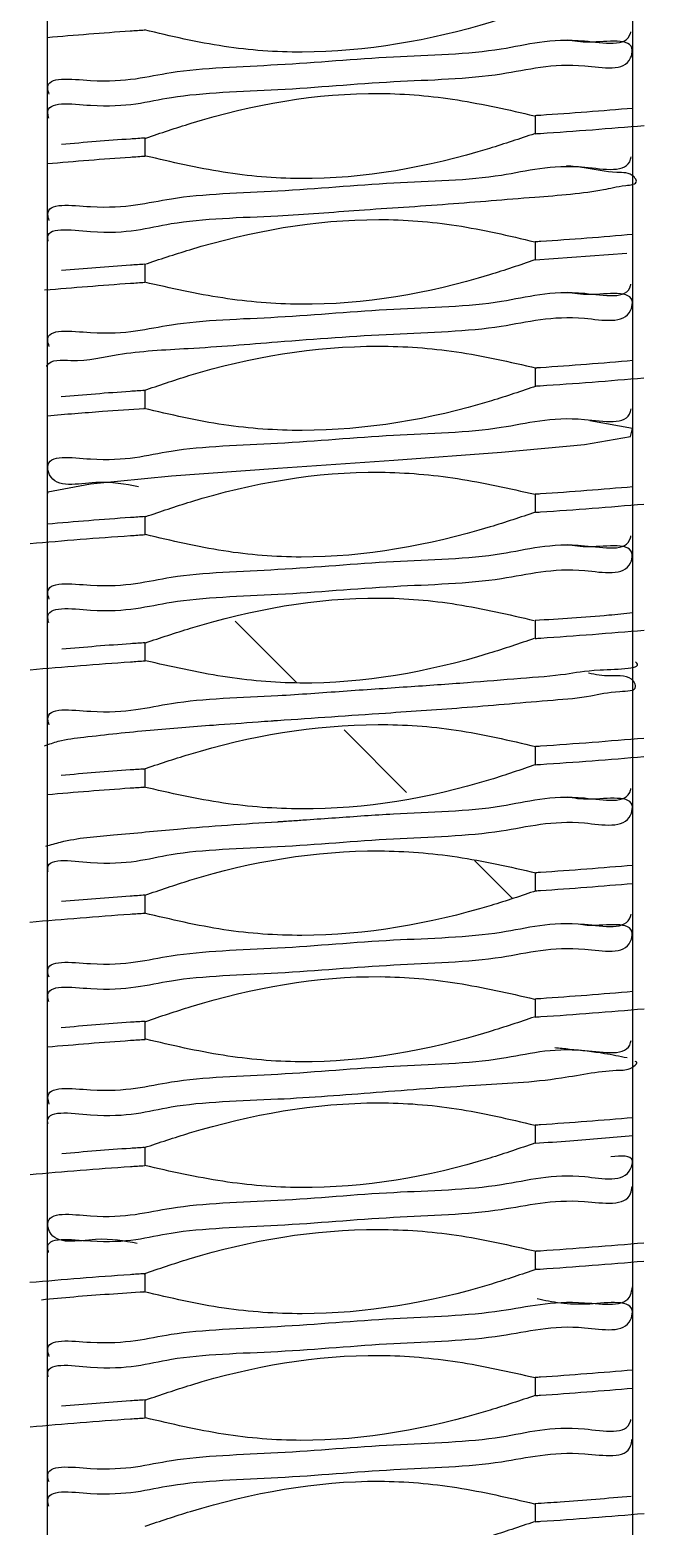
# Model space of a CAD drawing. Header units: millimetres. Extents: x 2 to 1187, y 2 to 839.
# Drawn here: x 609.806 to 611.025, y 460.467 to 463.431 of the extents above; entities that cross this region are included whole.
import ezdxf

# ---------------------------------------------------------------- set-up
doc = ezdxf.new("R2010")
doc.units = ezdxf.units.MM

# ---------------------------------------------------------------- blocks, each defined once
blk = doc.blocks.new('SW_HATCH_3')
at = {"color": 0, "linetype": 'Continuous', "lineweight": 18}
for p, q in [((2.7458, -76.3166), (2.6235, -76.1942)), ((2.9633, -76.534), (2.8392, -76.4099)), ((3.1731, -76.7438), (3.0978, -76.6685))]:
    blk.add_line(p, q, dxfattribs=at)

msp = doc.modelspace()

# ---------------------------------------------------------------- linework, layer by layer
at = {"color": 7, "linetype": 'Continuous', "lineweight": 25}
for p, q in [((609.84, 469.4434), (609.84, 460.4434)), ((611.0008, 460.4434), (611.0008, 469.4434)), ((610.8075, 463.2254), (610.8075, 463.2611)), ((610.0333, 463.2167), (610.0333, 463.181)), ((610.8075, 462.9754), (610.8075, 463.0111)), ((610.0333, 462.9669), (610.0333, 462.931)), ((610.807, 462.9754), (610.9887, 462.9886)), ((610.8075, 462.7254), (610.8075, 462.7612)), ((610.0333, 462.7167), (610.0333, 462.6811)), ((610.8075, 462.4754), (610.8075, 462.5111)), ((610.0333, 462.4667), (610.0333, 462.4311)), ((610.8075, 462.2255), (610.8075, 462.261)), ((610.0333, 462.2167), (610.0333, 462.181)), ((610.8075, 461.9752), (610.8075, 462.0112)), ((610.0333, 461.9667), (610.0333, 461.9311)), ((610.8075, 461.7254), (610.8075, 461.7611)), ((610.0333, 461.7167), (610.0333, 461.6811)), ((610.8075, 461.4754), (610.8075, 461.5111)), ((610.0333, 461.4667), (610.0333, 461.431)), ((610.8075, 461.2255), (610.8075, 461.2611)), ((610.0333, 461.2169), (610.0333, 461.181)), ((610.8075, 460.9754), (610.8075, 461.0111)), ((610.0333, 460.9667), (610.0333, 460.9311)), ((610.8075, 460.7254), (610.8075, 460.7611)), ((610.0333, 460.7167), (610.0333, 460.6811)), ((610.8075, 460.4755), (610.8075, 460.511))]:
    msp.add_line(p, q, dxfattribs=at)
at = {"color": 7, "linetype": 'Continuous', "lineweight": 25, "flags": 128}
msp.add_lwpolyline([(609.8418, 462.5134), (609.8412, 462.5161), (609.926, 462.5317), (610.086, 462.5473), (610.2969, 462.563), (610.5266, 462.5786), (610.7401, 462.5942), (610.905, 462.6098), (610.9961, 462.6255), (610.9997, 462.6411), (610.9151, 462.6567), (610.9151, 462.6567)], dxfattribs=at)
at = {"color": 7, "linetype": 'Continuous', "lineweight": 25}
for points, knots in [([(610.8094, 463.4755), (610.7797, 463.4655), (610.63, 463.4154), (610.4199, 463.3783), (610.1877, 463.3944), (610.0851, 463.4187), (610.0328, 463.431)], [0, 0, 0, 0, 0.11916, 0.599923, 0.796247, 1, 1, 1, 1]), ([(609.8433, 463.2563), (609.8424, 463.2597), (609.8335, 463.2925), (609.977, 463.2703), (610.091, 463.3062), (610.3077, 463.3107), (610.5184, 463.331), (610.7306, 463.3349), (610.8667, 463.3732), (610.9903, 463.3458), (611.0074, 463.4186), (610.9231, 463.4021), (610.8838, 463.4088), (610.8703, 463.4111)], [0, 0, 0, 0, 0.007626, 0.073079, 0.195117, 0.355619, 0.530332, 0.692795, 0.818424, 0.88852, 0.900655, 0.966054, 1, 1, 1, 1]), ([(609.8438, 463.3036), (609.8426, 463.3078), (609.8327, 463.3414), (609.9763, 463.3202), (610.0908, 463.3554), (610.3073, 463.3601), (610.5173, 463.3805), (610.7321, 463.3838), (610.8619, 463.4235), (610.9896, 463.3953), (610.9965, 463.4266), (610.9967, 463.4275)], [0, 0, 0, 0, 0.010354, 0.083546, 0.220199, 0.40004, 0.595862, 0.778029, 0.918971, 0.997716, 1, 1, 1, 1]), ([(609.84, 463.4163), (609.8948, 463.4209), (609.9591, 463.4263), (610.0236, 463.4305), (610.0332, 463.4311)], [0, 0, 0, 0, 0.851546, 1, 1, 1, 1]), ([(610.0356, 463.2168), (610.0653, 463.2269), (610.2148, 463.2775), (610.4247, 463.3159), (610.6544, 463.2956), (610.7549, 463.2726), (610.8055, 463.261)], [0, 0, 0, 0, 0.120161, 0.605315, 0.800882, 1, 1, 1, 1]), ([(611.0008, 463.2757), (610.9399, 463.2707), (610.8752, 463.2654), (610.8105, 463.2613), (610.8068, 463.261)], [0, 0, 0, 0, 0.942518, 1, 1, 1, 1]), ([(610.8069, 463.2254), (610.8105, 463.2256), (610.8825, 463.2302), (610.9545, 463.2361), (611.0227, 463.2417)], [0, 0, 0, 0, 0.051043, 1, 1, 1, 1]), ([(610.0342, 463.2168), (610.0244, 463.2161), (609.9691, 463.2126), (609.9139, 463.208), (609.8684, 463.2041)], [0, 0, 0, 0, 0.175606, 1, 1, 1, 1]), ([(610.8058, 463.2253), (610.7761, 463.2154), (610.6265, 463.1652), (610.4169, 463.126), (610.187, 463.1459), (610.0864, 463.1693), (610.0356, 463.1812)], [0, 0, 0, 0, 0.12011, 0.604797, 0.800402, 1, 1, 1, 1]), ([(609.8438, 463.0535), (609.8426, 463.0577), (609.8331, 463.0915), (609.9763, 463.0701), (610.0913, 463.1054), (610.3077, 463.1101), (610.5178, 463.1305), (610.7325, 463.134), (610.8623, 463.1731), (610.9906, 463.1456), (610.9969, 463.1778), (610.9972, 463.1794)], [0, 0, 0, 0, 0.010394, 0.083622, 0.220165, 0.39976, 0.595245, 0.777036, 0.917622, 0.996069, 1, 1, 1, 1]), ([(609.84, 463.1662), (609.895, 463.1709), (609.9597, 463.1763), (610.0244, 463.1805), (610.0342, 463.1811)], [0, 0, 0, 0, 0.849932, 1, 1, 1, 1]), ([(609.842, 463.0124), (609.8417, 463.0137), (609.8343, 463.0434), (609.9792, 463.019), (610.0897, 463.0567), (610.2831, 463.0603), (610.4622, 463.0748), (610.6342, 463.0855), (610.7915, 463.0991), (610.919, 463.1082), (610.9736, 463.1219), (611.013, 463.1257), (610.9974, 463.1494), (610.9573, 463.1467), (610.9144, 463.1579), (610.8808, 463.1607), (610.869, 463.1616)], [0, 0, 0, 0, 0.002765, 0.067869, 0.189374, 0.349204, 0.471169, 0.605064, 0.735217, 0.838849, 0.872431, 0.889766, 0.89727, 0.92391, 0.973347, 1, 1, 1, 1]), ([(610.0328, 462.9667), (610.0626, 462.9766), (610.2122, 463.0265), (610.422, 463.065), (610.6532, 463.0473), (610.7549, 463.0233), (610.8064, 463.0111)], [0, 0, 0, 0, 0.119606, 0.602023, 0.79824, 1, 1, 1, 1]), ([(611.0008, 463.0257), (610.9399, 463.0207), (610.8753, 463.0154), (610.8107, 463.0113), (610.8071, 463.0111)], [0, 0, 0, 0, 0.944044, 1, 1, 1, 1]), ([(610.0332, 462.9668), (610.0237, 462.9662), (609.9688, 462.9628), (609.9139, 462.9582), (609.8685, 462.9544)], [0, 0, 0, 0, 0.171613, 1, 1, 1, 1]), ([(610.8061, 462.9754), (610.7765, 462.9652), (610.627, 462.9139), (610.4165, 462.8774), (610.186, 462.8966), (610.0846, 462.9195), (610.0333, 462.9311)], [0, 0, 0, 0, 0.119754, 0.603537, 0.799192, 1, 1, 1, 1]), ([(609.8349, 462.9158), (609.8916, 462.9206), (609.9576, 462.9262), (610.0238, 462.9304), (610.0333, 462.931)], [0, 0, 0, 0, 0.8568, 1, 1, 1, 1]), ([(609.839, 462.7645), (609.8391, 462.7648), (609.847, 462.7796), (609.9088, 462.7716), (609.9921, 462.7939), (610.1334, 462.7999), (610.3138, 462.8145), (610.5189, 462.8303), (610.7297, 462.835), (610.8667, 462.8731), (610.9898, 462.8457), (611.0079, 462.9184), (610.9232, 462.9021), (610.8839, 462.9088), (610.8704, 462.9111)], [0, 0, 0, 0, 0.0009, 0.038097, 0.110049, 0.216394, 0.351586, 0.527259, 0.690709, 0.817193, 0.887867, 0.900107, 0.965723, 1, 1, 1, 1]), ([(609.8439, 462.804), (609.8426, 462.8083), (609.8328, 462.8421), (609.9764, 462.8206), (610.0911, 462.8557), (610.3077, 462.86), (610.5178, 462.8806), (610.7328, 462.8838), (610.8619, 462.9235), (610.9904, 462.8953), (610.9966, 462.9267), (610.9968, 462.9276)], [0, 0, 0, 0, 0.01049, 0.083764, 0.220493, 0.400371, 0.596191, 0.778273, 0.919067, 0.997586, 1, 1, 1, 1]), ([(610.0316, 462.7166), (610.0612, 462.7268), (610.2106, 462.7779), (610.4213, 462.8133), (610.6538, 462.797), (610.757, 462.7733), (610.8097, 462.7612)], [0, 0, 0, 0, 0.118942, 0.599232, 0.795076, 1, 1, 1, 1]), ([(611.0008, 462.7758), (610.9396, 462.7708), (610.8755, 462.7655), (610.8113, 462.7614), (610.8083, 462.7612)], [0, 0, 0, 0, 0.953365, 1, 1, 1, 1]), ([(610.8082, 462.7255), (610.8112, 462.7257), (610.8826, 462.7302), (610.954, 462.7361), (611.0223, 462.7417)], [0, 0, 0, 0, 0.041802, 1, 1, 1, 1]), ([(610.0327, 462.7167), (610.0232, 462.7161), (609.9681, 462.7125), (609.913, 462.7079), (609.8674, 462.704)], [0, 0, 0, 0, 0.1719519, 1, 1, 1, 1]), ([(610.8096, 462.7255), (610.7799, 462.7154), (610.6304, 462.6645), (610.4199, 462.6288), (610.1872, 462.6449), (610.084, 462.6688), (610.0313, 462.681)], [0, 0, 0, 0, 0.1189159, 0.5990087, 0.7950225, 1, 1, 1, 1]), ([(609.84, 462.6668), (609.8764, 462.6698), (609.9406, 462.6751), (610.0049, 462.6793), (610.0326, 462.6811)], [0, 0, 0, 0, 0.568067, 1, 1, 1, 1]), ([(610.0207, 462.5261), (609.9946, 462.5311), (609.9399, 462.5414), (609.8508, 462.5201), (609.8332, 462.5926), (609.9741, 462.5694), (610.0915, 462.6057), (610.3068, 462.6101), (610.5173, 462.6305), (610.7319, 462.6342), (610.8624, 462.6731), (610.9903, 462.6458), (610.9969, 462.6783), (610.9973, 462.6801)], [0, 0, 0, 0, 0.062569, 0.130668, 0.142471, 0.205697, 0.323818, 0.479288, 0.648628, 0.806163, 0.928057, 0.996147, 1, 1, 1, 1]), ([(610.0351, 462.4668), (610.0647, 462.4769), (610.2142, 462.5281), (610.4245, 462.565), (610.6548, 462.5455), (610.7559, 462.5226), (610.807, 462.511)], [0, 0, 0, 0, 0.119866, 0.604146, 0.799831, 1, 1, 1, 1]), ([(611.0008, 462.5257), (610.9398, 462.5207), (610.8753, 462.5154), (610.8108, 462.5113), (610.8073, 462.5111)], [0, 0, 0, 0, 0.946596, 1, 1, 1, 1]), ([(610.8075, 462.4754), (610.8108, 462.4756), (610.8826, 462.4802), (610.9542, 462.4861), (611.0225, 462.4917)], [0, 0, 0, 0, 0.0470804, 1, 1, 1, 1]), ([(610.034, 462.4668), (610.0243, 462.4661), (609.9595, 462.462), (609.8949, 462.4565), (609.84, 462.4519)], [0, 0, 0, 0, 0.150065, 1, 1, 1, 1]), ([(610.8074, 462.4754), (610.7777, 462.4655), (610.628, 462.4156), (610.4183, 462.3768), (610.1875, 462.3951), (610.0861, 462.419), (610.0348, 462.4311)], [0, 0, 0, 0, 0.119735, 0.602748, 0.798886, 1, 1, 1, 1]), ([(609.806, 462.4136), (609.8722, 462.4192), (609.9481, 462.4256), (610.0242, 462.4305), (610.0339, 462.4311)], [0, 0, 0, 0, 0.872468, 1, 1, 1, 1]), ([(609.8434, 462.2561), (609.8424, 462.2595), (609.8335, 462.2924), (609.977, 462.2703), (610.0911, 462.3062), (610.3078, 462.3107), (610.5186, 462.3311), (610.7309, 462.335), (610.8667, 462.3733), (610.9906, 462.3458), (611.0072, 462.4188), (610.9231, 462.4022), (610.8837, 462.4089), (610.8702, 462.4111)], [0, 0, 0, 0, 0.007683, 0.073144, 0.195215, 0.355769, 0.530487, 0.692923, 0.818517, 0.888539, 0.900649, 0.966127, 1, 1, 1, 1]), ([(609.8439, 462.3032), (609.8426, 462.3075), (609.8329, 462.3414), (609.9762, 462.3202), (610.0911, 462.3554), (610.3075, 462.3602), (610.5176, 462.3805), (610.7323, 462.3839), (610.8621, 462.4233), (610.9901, 462.3954), (610.9967, 462.4272), (610.9969, 462.4284)], [0, 0, 0, 0, 0.010698, 0.083905, 0.220464, 0.400111, 0.595694, 0.777601, 0.918318, 0.99691, 1, 1, 1, 1]), ([(610.0346, 462.2168), (610.0644, 462.2267), (610.214, 462.2767), (610.4236, 462.316), (610.6536, 462.2964), (610.7544, 462.2729), (610.8053, 462.261)], [0, 0, 0, 0, 0.120046, 0.60433, 0.800078, 1, 1, 1, 1]), ([(611.0008, 462.2761), (610.9849, 462.2744), (610.9204, 462.2676), (610.8556, 462.2638), (610.8067, 462.2609)], [0, 0, 0, 0, 0.246092, 1, 1, 1, 1]), ([(610.8052, 462.2253), (610.7755, 462.2152), (610.626, 462.1645), (610.416, 462.1265), (610.1863, 462.1466), (610.0857, 462.1696), (610.0349, 462.1812)], [0, 0, 0, 0, 0.120109, 0.605163, 0.800781, 1, 1, 1, 1]), ([(610.8067, 462.2254), (610.8105, 462.2257), (610.8826, 462.2303), (610.9547, 462.2362), (611.0229, 462.2418)], [0, 0, 0, 0, 0.053217, 1, 1, 1, 1]), ([(610.0338, 462.2168), (610.0243, 462.2161), (609.9693, 462.2126), (609.9145, 462.208), (609.8692, 462.2042)], [0, 0, 0, 0, 0.173468, 1, 1, 1, 1]), ([(609.8062, 462.1635), (609.8725, 462.1691), (609.9483, 462.1755), (610.0243, 462.1804), (610.0339, 462.181)], [0, 0, 0, 0, 0.873709, 1, 1, 1, 1]), ([(609.8437, 462.0542), (609.8426, 462.0581), (609.8333, 462.0917), (609.9766, 462.07), (610.0913, 462.1055), (610.272, 462.1094), (610.4254, 462.1213), (610.5508, 462.1295), (610.669, 462.1377), (610.7706, 462.1463), (610.867, 462.1531), (610.9186, 462.1652), (611.025, 462.1644), (611.0059, 462.1791), (611.0058, 462.1791)], [0, 0, 0, 0, 0.0098, 0.082751, 0.218751, 0.397566, 0.507031, 0.614654, 0.715498, 0.805296, 0.880641, 0.939017, 0.999809, 1, 1, 1, 1]), ([(609.8347, 462.0128), (609.8437, 462.016), (609.8688, 462.0251), (609.9394, 462.0331), (610.0416, 462.0444), (610.157, 462.053), (610.2369, 462.0588), (610.2777, 462.0617), (610.2906, 462.0626), (610.3662, 462.0678), (610.4927, 462.0765), (610.6759, 462.0888), (610.8082, 462.1009), (610.9151, 462.109), (610.9586, 462.1216), (611.0113, 462.1208), (610.9971, 462.1547), (610.9553, 462.1483), (610.9265, 462.1538), (610.9127, 462.1564)], [0, 0, 0, 0, 0.022386, 0.062398, 0.165442, 0.263761, 0.332959, 0.353235, 0.359531, 0.363238, 0.530735, 0.657052, 0.790598, 0.849332, 0.894756, 0.920302, 0.928814, 0.966022, 1, 1, 1, 1]), ([(610.0312, 461.9666), (610.0609, 461.9766), (610.2105, 462.0269), (610.4207, 462.0636), (610.6531, 462.0477), (610.756, 462.0235), (610.8085, 462.0112)], [0, 0, 0, 0, 0.1190433, 0.5994303, 0.7957125, 1, 1, 1, 1]), ([(611.0225, 462.0275), (610.9542, 462.0219), (610.8827, 462.016), (610.8111, 462.0114), (610.8078, 462.0112)], [0, 0, 0, 0, 0.954786, 1, 1, 1, 1]), ([(610.8077, 461.9752), (610.811, 461.9754), (610.8826, 461.98), (610.9542, 461.9858), (611.0225, 461.9914)], [0, 0, 0, 0, 0.045472, 1, 1, 1, 1]), ([(610.0326, 461.9667), (610.0232, 461.9661), (609.9681, 461.9625), (609.9131, 461.9579), (609.8675, 461.954)], [0, 0, 0, 0, 0.170216, 1, 1, 1, 1]), ([(610.8081, 461.9755), (610.7785, 461.9653), (610.6291, 461.9138), (610.4184, 461.8785), (610.1864, 461.8958), (610.0837, 461.9191), (610.0313, 461.931)], [0, 0, 0, 0, 0.1191535, 0.6005727, 0.7961505, 1, 1, 1, 1]), ([(609.8374, 461.8139), (609.8471, 461.8167), (609.8907, 461.8297), (609.9789, 461.8365), (610.122, 461.8505), (610.2306, 461.8583), (610.2968, 461.8624), (610.2971, 461.8624), (610.2976, 461.8624), (610.2986, 461.8625), (610.3007, 461.8626), (610.3048, 461.8629), (610.3131, 461.8635), (610.3298, 461.8646), (610.3633, 461.8669), (610.4305, 461.8714), (610.558, 461.8814), (610.7324, 461.8839), (610.8619, 461.9236), (610.9901, 461.8954), (610.9966, 461.9269), (610.9968, 461.9279)], [0, 0, 0, 0, 0.025874, 0.116682, 0.225709, 0.395922, 0.395973, 0.396165, 0.396549, 0.397303, 0.398825, 0.401855, 0.407942, 0.420166, 0.444729, 0.494224, 0.592971, 0.776366, 0.918229, 0.997413, 1, 1, 1, 1]), ([(609.84, 461.9163), (609.8948, 461.9209), (609.9589, 461.9263), (610.0232, 461.9304), (610.0326, 461.931)], [0, 0, 0, 0, 0.853672, 1, 1, 1, 1]), ([(609.8418, 461.7633), (609.8416, 461.7642), (609.8345, 461.7936), (609.9793, 461.7689), (610.0896, 461.8069), (610.3076, 461.8105), (610.5179, 461.8311), (610.7301, 461.8349), (610.8667, 461.8731), (610.9898, 461.8458), (611.0079, 461.9184), (610.9232, 461.9021), (610.8839, 461.9088), (610.8704, 461.9111)], [0, 0, 0, 0, 0.002206, 0.0678941, 0.1904847, 0.3518053, 0.5274485, 0.690844, 0.8172596, 0.8878839, 0.9001207, 0.9657082, 1, 1, 1, 1]), ([(610.0335, 461.7167), (610.0632, 461.7269), (610.2125, 461.7784), (610.4232, 461.814), (610.6547, 461.796), (610.7569, 461.7729), (610.8089, 461.7611)], [0, 0, 0, 0, 0.1193572, 0.6016909, 0.7972533, 1, 1, 1, 1]), ([(611.0008, 461.7757), (610.9397, 461.7707), (610.8754, 461.7655), (610.8111, 461.7613), (610.808, 461.7611)], [0, 0, 0, 0, 0.951197, 1, 1, 1, 1]), ([(610.8092, 461.7255), (610.7795, 461.7155), (610.6298, 461.6655), (610.4198, 461.6281), (610.1877, 461.6444), (610.0853, 461.6687), (610.0331, 461.681)], [0, 0, 0, 0, 0.119236, 0.60025, 0.796587, 1, 1, 1, 1]), ([(610.8081, 461.7255), (610.8112, 461.7257), (610.8755, 461.7298), (610.9397, 461.7351), (611.0008, 461.7401)], [0, 0, 0, 0, 0.048133, 1, 1, 1, 1]), ([(610.0334, 461.7167), (610.0238, 461.7161), (609.9688, 461.7126), (609.9139, 461.708), (609.8686, 461.7042)], [0, 0, 0, 0, 0.174874, 1, 1, 1, 1]), ([(609.8058, 461.6636), (609.872, 461.6692), (609.9478, 461.6756), (610.0237, 461.6805), (610.0333, 461.6811)], [0, 0, 0, 0, 0.873682, 1, 1, 1, 1]), ([(609.8436, 461.5546), (609.8425, 461.5584), (609.833, 461.5916), (609.9766, 461.57), (610.0907, 461.6055), (610.3073, 461.6101), (610.5174, 461.6305), (610.732, 461.634), (610.8623, 461.6732), (610.9899, 461.6455), (610.9967, 461.6775), (610.997, 461.6789)], [0, 0, 0, 0, 0.009463, 0.08264, 0.219255, 0.39903, 0.594778, 0.776865, 0.917755, 0.996458, 1, 1, 1, 1]), ([(609.8434, 461.506), (609.8424, 461.5095), (609.8335, 461.5425), (609.9769, 461.5204), (610.0911, 461.5562), (610.3077, 461.5607), (610.5185, 461.581), (610.7306, 461.5849), (610.8668, 461.6232), (610.9903, 461.5957), (611.0075, 461.6687), (610.9355, 461.6533), (610.9026, 461.6577), (610.897, 461.6585)], [0, 0, 0, 0, 0.008031, 0.074825, 0.199373, 0.363172, 0.541462, 0.707251, 0.835452, 0.906972, 0.919351, 0.986099, 1, 1, 1, 1]), ([(610.0356, 461.4668), (610.0653, 461.4769), (610.2148, 461.5274), (610.4246, 461.566), (610.6543, 461.5457), (610.7547, 461.5226), (610.8054, 461.511)], [0, 0, 0, 0, 0.120175, 0.605329, 0.800862, 1, 1, 1, 1]), ([(611.0008, 461.5257), (610.9399, 461.5207), (610.8752, 461.5154), (610.8105, 461.5112), (610.8067, 461.511)], [0, 0, 0, 0, 0.9420758, 1, 1, 1, 1]), ([(610.8068, 461.4754), (610.8105, 461.4756), (610.8826, 461.4802), (610.9545, 461.4861), (611.0227, 461.4917)], [0, 0, 0, 0, 0.051505, 1, 1, 1, 1]), ([(610.0341, 461.4668), (610.0244, 461.4661), (609.9689, 461.4626), (609.9134, 461.4579), (609.8676, 461.4541)], [0, 0, 0, 0, 0.174579, 1, 1, 1, 1]), ([(610.8056, 461.4753), (610.7759, 461.4653), (610.6263, 461.4152), (610.4167, 461.376), (610.1869, 461.3961), (610.0864, 461.4194), (610.0356, 461.4312)], [0, 0, 0, 0, 0.120155, 0.605, 0.800545, 1, 1, 1, 1]), ([(609.84, 461.4162), (609.895, 461.4209), (609.9597, 461.4263), (610.0244, 461.4305), (610.0342, 461.4311)], [0, 0, 0, 0, 0.850085, 1, 1, 1, 1]), ([(609.8439, 461.3029), (609.8427, 461.3073), (609.833, 461.3415), (609.9761, 461.3202), (610.0914, 461.3554), (610.3077, 461.3602), (610.5178, 461.3805), (610.7326, 461.3839), (610.8622, 461.4232), (610.9905, 461.3955), (610.9968, 461.4274), (610.997, 461.4287)], [0, 0, 0, 0, 0.010917, 0.08416, 0.220706, 0.400318, 0.59582, 0.777603, 0.918192, 0.996629, 1, 1, 1, 1]), ([(610.9892, 461.3943), (610.9743, 461.3973), (610.9366, 461.4049), (610.8886, 461.4101), (610.8556, 461.4132), (610.8458, 461.4141)], [0, 0, 0, 0, 0.313375, 0.796704, 1, 1, 1, 1]), ([(609.8418, 461.2631), (609.8416, 461.2641), (609.8343, 461.2935), (609.9794, 461.2689), (610.0896, 461.3067), (610.2952, 461.3108), (610.4914, 461.3263), (610.6809, 461.3407), (610.8391, 461.3478), (610.949, 461.3719), (610.995, 461.3697), (611.0114, 461.3856), (611.0066, 461.387), (611.0054, 461.3874)], [0, 0, 0, 0, 0.002485, 0.0752128, 0.2109912, 0.3896418, 0.5550458, 0.7213048, 0.8657769, 0.9640468, 0.9890398, 0.997288, 1, 1, 1, 1]), ([(610.0326, 461.2167), (610.0623, 461.2266), (610.2119, 461.2765), (610.4218, 461.3148), (610.6531, 461.2974), (610.755, 461.2733), (610.8067, 461.2611)], [0, 0, 0, 0, 0.119527, 0.601603, 0.797879, 1, 1, 1, 1]), ([(611.0008, 461.2757), (610.9398, 461.2707), (610.8753, 461.2655), (610.8107, 461.2613), (610.8072, 461.2611)], [0, 0, 0, 0, 0.94486, 1, 1, 1, 1]), ([(610.033, 461.2169), (610.0236, 461.2163), (609.9689, 461.2128), (609.9142, 461.2082), (609.869, 461.2044)], [0, 0, 0, 0, 0.1722518, 1, 1, 1, 1]), ([(610.8063, 461.2254), (610.7767, 461.2152), (610.6273, 461.1638), (610.4167, 461.1276), (610.186, 461.1465), (610.0844, 461.1694), (610.033, 461.1811)], [0, 0, 0, 0, 0.119651, 0.603163, 0.798775, 1, 1, 1, 1]), ([(610.8071, 461.2254), (610.8301, 461.2269), (610.8947, 461.231), (610.9592, 461.2368), (611.0008, 461.2405)], [0, 0, 0, 0, 0.355603, 1, 1, 1, 1]), ([(610.0183, 461.0267), (609.9929, 461.0315), (609.939, 461.0417), (609.8504, 461.0205), (609.8336, 461.0932), (609.9742, 461.0696), (610.0921, 461.1059), (610.3072, 461.11), (610.5186, 461.1306), (610.7302, 461.1339), (610.8678, 461.1735), (610.989, 461.1439), (611.0049, 461.203), (610.9773, 461.2003), (610.9571, 461.1983)], [0, 0, 0, 0, 0.05871, 0.124256, 0.135581, 0.196635, 0.310576, 0.460439, 0.623623, 0.775349, 0.892681, 0.95812, 0.969438, 1, 1, 1, 1]), ([(609.8059, 461.1635), (609.8722, 461.1691), (609.9479, 461.1755), (610.0237, 461.1804), (610.0332, 461.181)], [0, 0, 0, 0, 0.875081, 1, 1, 1, 1]), ([(609.8428, 461.0089), (609.8421, 461.0114), (609.8335, 461.0428), (609.9778, 461.0199), (610.09, 461.0564), (610.3073, 461.0607), (610.5175, 461.0809), (610.7311, 461.0855), (610.8642, 461.1217), (610.9925, 461.0978), (610.9986, 461.1347), (610.9994, 461.1398)], [0, 0, 0, 0, 0.006233, 0.078953, 0.214757, 0.393498, 0.58816, 0.769225, 0.90933, 0.987594, 1, 1, 1, 1]), ([(610.0318, 460.9666), (610.0614, 460.9768), (610.2108, 461.028), (610.4215, 461.0634), (610.654, 461.0468), (610.7571, 461.0232), (610.8097, 461.0112)], [0, 0, 0, 0, 0.118974, 0.599434, 0.795219, 1, 1, 1, 1]), ([(611.0224, 461.0274), (610.9541, 461.0218), (610.8827, 461.0159), (610.8113, 461.0113), (610.8083, 461.0112)], [0, 0, 0, 0, 0.9577839, 1, 1, 1, 1]), ([(610.8083, 460.9755), (610.8112, 460.9757), (610.8826, 460.9803), (610.9539, 460.9861), (611.0223, 460.9917)], [0, 0, 0, 0, 0.041602, 1, 1, 1, 1]), ([(610.0328, 460.9667), (610.0233, 460.9661), (609.9475, 460.9612), (609.8719, 460.9548), (609.8057, 460.9492)], [0, 0, 0, 0, 0.124959, 1, 1, 1, 1]), ([(610.8097, 460.9755), (610.78, 460.9655), (610.6305, 460.9147), (610.42, 460.8788), (610.1874, 460.8948), (610.0842, 460.9187), (610.0315, 460.931)], [0, 0, 0, 0, 0.1189319, 0.5989829, 0.79508, 1, 1, 1, 1]), ([(609.8285, 460.9153), (609.8499, 460.9173), (609.9178, 460.9239), (609.986, 460.9282), (610.0327, 460.9311)], [0, 0, 0, 0, 0.31456, 1, 1, 1, 1]), ([(609.844, 460.8029), (609.8427, 460.8073), (609.8324, 460.8412), (609.9761, 460.8203), (610.0906, 460.8553), (610.307, 460.8603), (610.5175, 460.8802), (610.731, 460.8851), (610.8644, 460.9209), (610.9929, 460.8974), (610.9988, 460.935), (610.9997, 460.9406)], [0, 0, 0, 0, 0.01075, 0.08302, 0.218025, 0.395735, 0.589286, 0.769356, 0.908686, 0.986527, 1, 1, 1, 1]), ([(609.842, 460.7625), (609.8417, 460.7637), (609.8347, 460.7936), (609.979, 460.769), (610.09, 460.8068), (610.3078, 460.8105), (610.5182, 460.8311), (610.7304, 460.8349), (610.8667, 460.8731), (610.9902, 460.8459), (611.0075, 460.9184), (610.8949, 460.899), (610.8409, 460.9105), (610.8113, 460.9169)], [0, 0, 0, 0, 0.002658, 0.06554, 0.182817, 0.337082, 0.50503, 0.661214, 0.782019, 0.84947, 0.861155, 0.92393, 1, 1, 1, 1]), ([(610.0352, 460.7168), (610.0649, 460.7269), (610.2143, 460.778), (610.4247, 460.8152), (610.6548, 460.7955), (610.7557, 460.7726), (610.8067, 460.761)], [0, 0, 0, 0, 0.119936, 0.604444, 0.800131, 1, 1, 1, 1]), ([(611.0008, 460.7757), (610.9398, 460.7707), (610.8753, 460.7654), (610.8107, 460.7613), (610.8072, 460.7611)], [0, 0, 0, 0, 0.945855, 1, 1, 1, 1]), ([(610.034, 460.7168), (610.0243, 460.7161), (609.9691, 460.7126), (609.914, 460.708), (609.8686, 460.7041)], [0, 0, 0, 0, 0.176044, 1, 1, 1, 1]), ([(610.8071, 460.7254), (610.7774, 460.7155), (610.6277, 460.6656), (610.4181, 460.6266), (610.1874, 460.6452), (610.0862, 460.6691), (610.035, 460.6811)], [0, 0, 0, 0, 0.119815, 0.603139, 0.799208, 1, 1, 1, 1]), ([(610.8074, 460.7254), (610.8108, 460.7256), (610.8753, 460.7298), (610.9398, 460.7351), (611.0008, 460.74)], [0, 0, 0, 0, 0.0531091, 1, 1, 1, 1]), ([(609.806, 460.6636), (609.8723, 460.6692), (609.9482, 460.6756), (610.0242, 460.6805), (610.0339, 460.6811)], [0, 0, 0, 0, 0.872362, 1, 1, 1, 1]), ([(609.8436, 460.5542), (609.8425, 460.5582), (609.8331, 460.5916), (609.9765, 460.57), (610.091, 460.6055), (610.3076, 460.6101), (610.5176, 460.6305), (610.7323, 460.6339), (610.8621, 460.6734), (610.9899, 460.6454), (610.9966, 460.6769), (610.9968, 460.6779)], [0, 0, 0, 0, 0.009799, 0.083115, 0.219864, 0.399758, 0.595596, 0.777728, 0.918628, 0.997298, 1, 1, 1, 1]), ([(609.8434, 460.5061), (609.8424, 460.5095), (609.8334, 460.5424), (609.977, 460.5203), (610.091, 460.5562), (610.3078, 460.5608), (610.5181, 460.5809), (610.732, 460.5855), (610.864, 460.622), (610.993, 460.5977), (610.9984, 460.6342), (610.9991, 460.6389)], [0, 0, 0, 0, 0.008561, 0.081346, 0.21712, 0.395717, 0.590095, 0.770823, 0.910565, 0.988487, 1, 1, 1, 1]), ([(610.0344, 460.4668), (610.0641, 460.4767), (610.2137, 460.5267), (610.4233, 460.5659), (610.6536, 460.5466), (610.7544, 460.5229), (610.8054, 460.511)], [0, 0, 0, 0, 0.11998, 0.604031, 0.799868, 1, 1, 1, 1]), ([(610.9972, 460.5255), (610.9504, 460.5215), (610.8869, 460.5161), (610.8234, 460.512), (610.8067, 460.5109)], [0, 0, 0, 0, 0.738297, 1, 1, 1, 1]), ([(610.8053, 460.4753), (610.7756, 460.4652), (610.6261, 460.4144), (610.416, 460.3766), (610.1862, 460.3966), (610.0855, 460.4196), (610.0347, 460.4312)], [0, 0, 0, 0, 0.120068, 0.605011, 0.800654, 1, 1, 1, 1]), ([(610.8067, 460.4754), (610.8105, 460.4757), (610.8827, 460.4803), (610.9547, 460.4862), (611.0229, 460.4918)], [0, 0, 0, 0, 0.053083, 1, 1, 1, 1])]:
    msp.add_open_spline(points, degree=3, knots=knots, dxfattribs=at)

# ---------------------------------------------------------------- block references
at = {"color": 7, "linetype": 'Continuous', "lineweight": 18}
msp.add_blockref('SW_HATCH_3', (607.589, 538.4541), dxfattribs=at)

doc.saveas('drawing.dxf')
